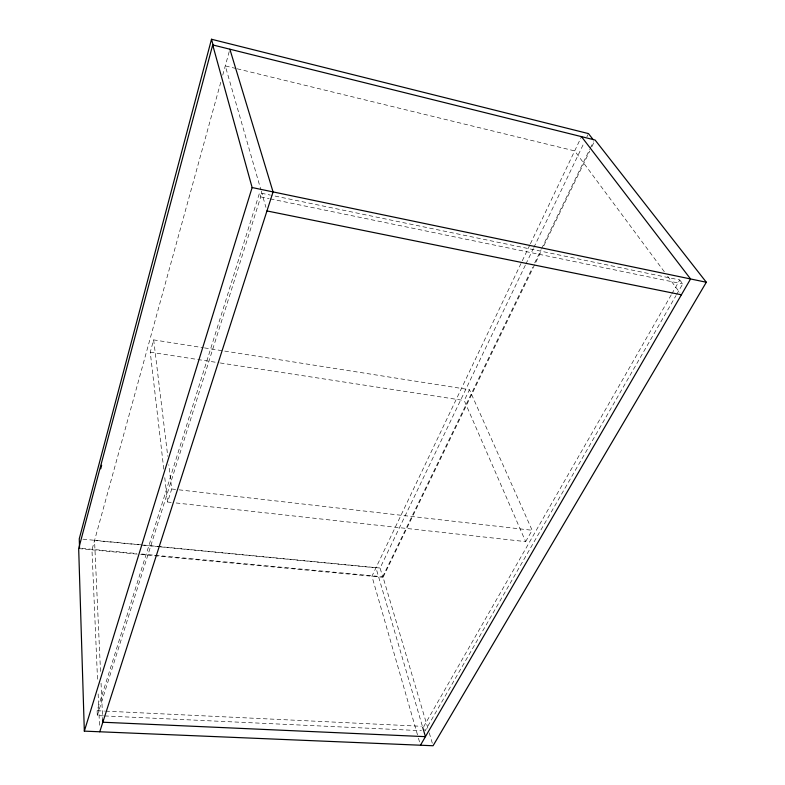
<?xml version="1.0" encoding="UTF-8"?>
<svg xmlns="http://www.w3.org/2000/svg" width="785" height="785" viewBox="0 0 785 785"><rect width="100%" height="100%" fill="white"/><g stroke="black" fill="none" stroke-linecap="round" stroke-linejoin="round"><path stroke-width="0.59" stroke-dasharray="3.92 2.94" d="M220.762 82.268L91.963 549.843L97.625 681.714M222.714 75.183L229.877 49.21M163.78 469.136L150.249 352.19L153.664 339.885L203.276 347.716M103.414 715.871L97.301 715.586L97.104 710.729L259.57 192.845L270.374 195.092M97.301 715.586L260.718 196.888L259.57 192.845M171.238 502.439L167.588 502.027L171.719 488.996L168.785 464.749M529.885 244.881L371.923 576.249L418.12 737.007M530.405 243.782L581.479 136.639M141.643 554.004L382.678 576.779L380.087 568.036L525.371 265.144M525.901 264.035L533.329 248.56M533.859 247.461L583.697 143.547M586.876 136.914L587.936 134.696M176.105 502.969L525.656 541.611L464.239 400.527L469.459 389.694L223.843 350.954M382.678 576.779L532.603 267.292M534.732 262.887L541.14 249.669M541.67 248.56L589.682 149.444M590.222 148.336L593.421 141.732M427.864 728.205L383.07 577.299L541.689 250.17M543.819 245.764L589.751 151.034M591.89 146.628L594.019 142.222M525.656 541.611L532.132 530.267L469.459 389.694M671.244 294.856L423.812 726.41L425.117 730.855L676.003 295.592M671.852 293.796L679.771 279.98L271.571 195.337M676.611 294.522L682.734 283.915L679.771 279.98M104.64 715.93L421.447 730.688M97.104 710.729L104.444 711.082M105.671 711.141L421.368 726.292M81.983 548.372L136.767 553.543M78.677 548.587L139.436 554.318M140.652 554.436L383.07 577.299M82.906 539.167L142.585 544.967M143.812 545.084L380.087 568.036M159.11 546.743L94.543 540.472L100.608 673.432M160.326 546.86L375.956 567.8L422.34 726.105M171.719 488.996L177.802 489.693M179.019 489.83L532.132 530.267M150.249 352.19L219.084 362.788M220.291 362.974L464.239 400.527M204.483 347.902L222.636 350.767M260.718 196.888L269.108 198.625M270.315 198.87L682.734 283.915M235.971 68.491L225.275 65.891L260.905 189.882M237.158 68.776L574.679 150.906L664.699 272.277M667.603 276.192L679.947 292.825M429.258 732.886L432.378 743.415M261.238 191.049L265.948 207.426M418.454 738.185L420.475 745.22M153.664 339.885L167.755 456.262M164.762 477.663L167.588 502.027M101.049 683.195L102.717 719.786M98.145 693.92L99.509 725.664"/><path stroke-width="1.18" d="M593.264 139.75L588.465 133.597L211.499 39.25L79.256 538.814L79.55 548.136M212.696 44.931L78.677 548.587L84.329 731.129L433.075 745.75L706.323 282.247L595.089 140.024L212.696 44.931L252.132 187.546L84.329 731.129M100.706 468.812L101.648 465.26M99.764 731.777L273.062 191.913L229.877 49.21M420.475 745.22L690.564 278.96L581.479 136.639M266.959 210.939L681.4 294.787M252.132 187.546L706.323 282.247M422.683 727.273L425.441 736.654L102.835 722.229L102.717 719.786M211.499 39.25L213.402 46.119"/></g></svg>
